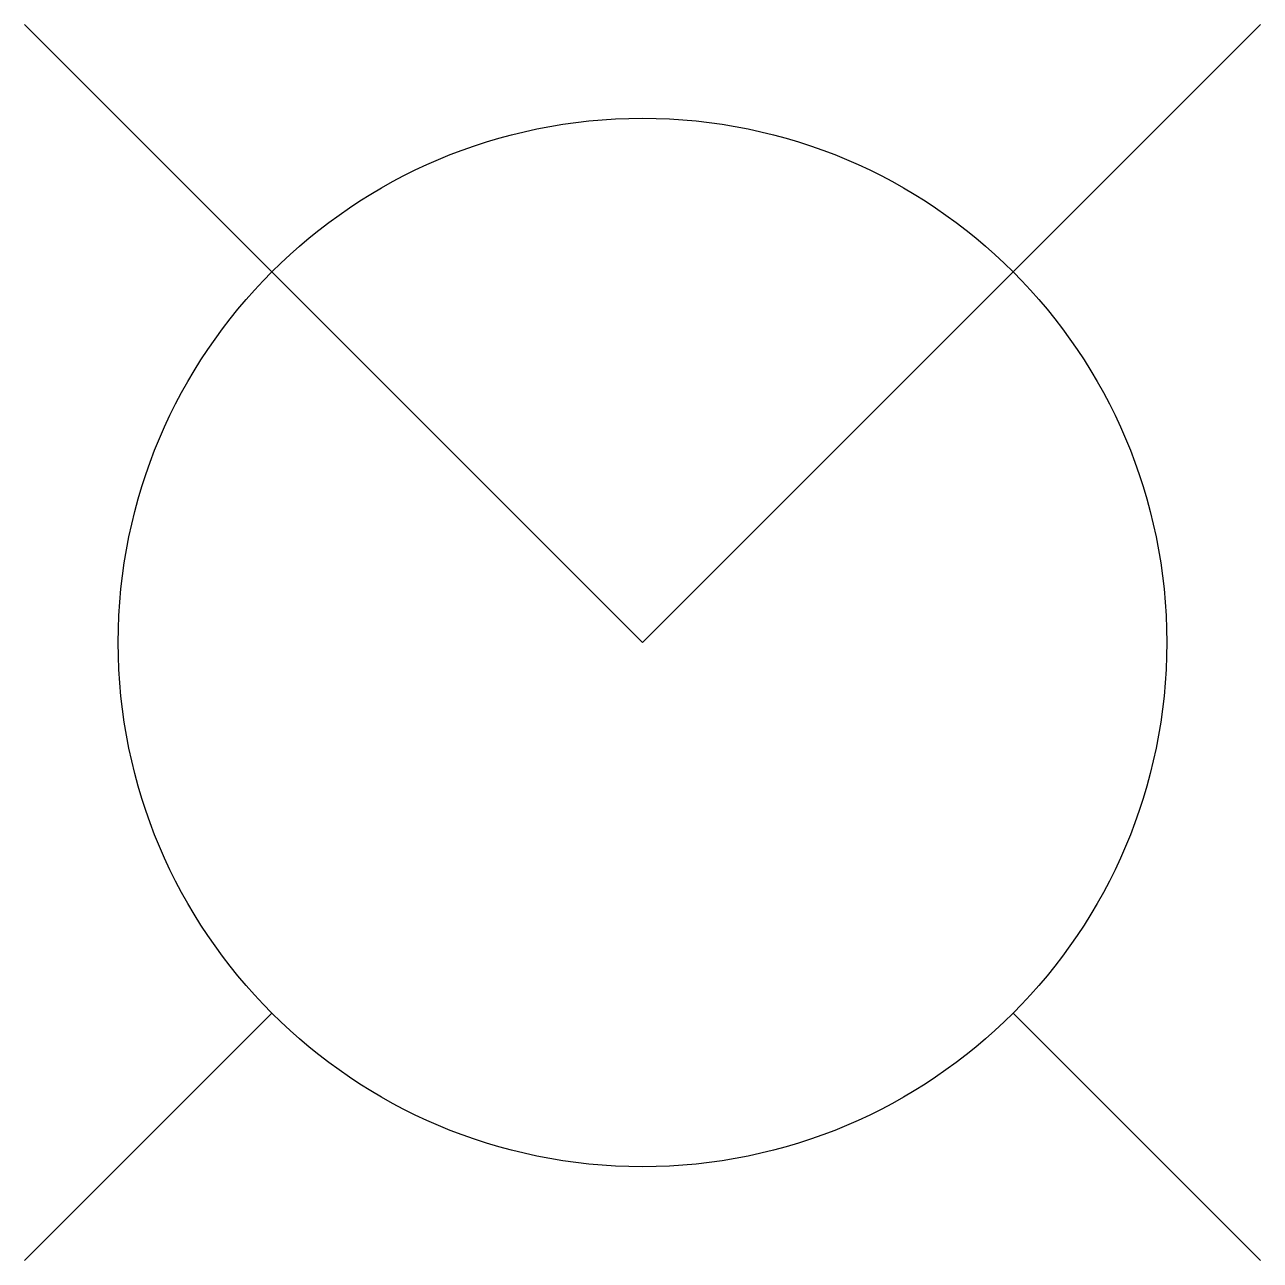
# Model space of a CAD drawing. Header units: feet. Extents: x -0.59 to 0.59, y -0.59 to 0.59.
import ezdxf

# ---------------------------------------------------------------- set-up
doc = ezdxf.new("R2010")
doc.units = ezdxf.units.FT
doc.header["$MEASUREMENT"] = 0

msp = doc.modelspace()

# ---------------------------------------------------------------- linework, layer by layer
for p, q in [((-0.3536, 0.3536, 1), (-0.5893, 0.5893, 1)), ((0.3536, 0.3536, 1), (0.5893, 0.5893, 1)), ((-0.3536, -0.3536, 1), (-0.5893, -0.5893, 1)), ((0.3536, -0.3536, 1), (0.5893, -0.5893, 1))]:
    msp.add_line(p, q)
at = {"elevation": 1.0001}
msp.add_lwpolyline([(-0.3536, 0.3536), (0, 0), (0.3536, 0.3536)], dxfattribs=at)
msp.add_circle((0, 0, 1), 0.5)
at = {"layer": 'Defpoints'}
msp.add_point((0, 0), dxfattribs=at)

doc.saveas('drawing.dxf')
